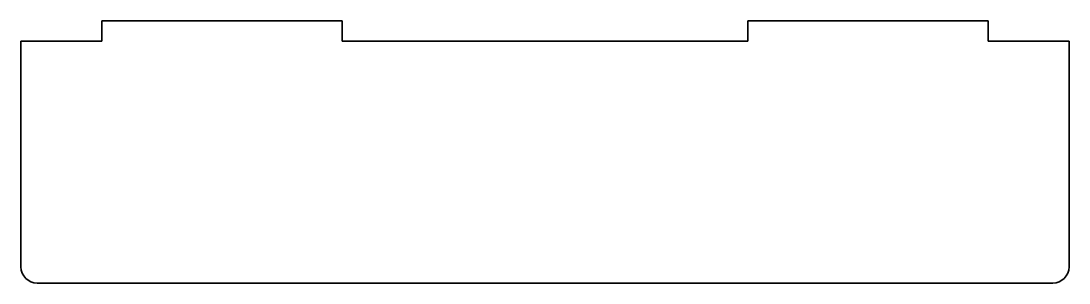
# Model space of a CAD drawing. Header units: inches. Extents: x 0 to 130, y 0 to 32.
import ezdxf

# ---------------------------------------------------------------- set-up
doc = ezdxf.new("R2010")
doc.units = ezdxf.units.IN
doc.header["$MEASUREMENT"] = 0
doc.layers.add('SIMUMAK Visible (ISO)', color=7, linetype='Continuous', lineweight=35)

# ---------------------------------------------------------------- blocks, each defined once
blk = doc.blocks.new('GLD-SMT-04-CR01_Sheet_3_GLD-SMT-04-CR01')
at = {"layer": 'SIMUMAK Visible (ISO)'}
for p, q in [((-54.9, 16.25), (-25.1, 16.25)), ((-54.9, 13.75), (-54.9, 16.25)), ((-25.1, 16.25), (-25.1, 13.75)), ((25.1, 16.25), (54.9, 16.25)), ((25.1, 13.75), (25.1, 16.25)), ((54.9, 16.25), (54.9, 13.75)), ((-64.9, 13.75), (-54.9, 13.75)), ((-64.9, -14.25), (-64.9, 13.75)), ((-25.1, 13.75), (25.1, 13.75)), ((54.9, 13.75), (64.9, 13.75)), ((64.9, 13.75), (64.9, -14.25)), ((62.9, -16.25), (-62.9, -16.25))]:
    blk.add_line(p, q, dxfattribs=at)
at = {"layer": 'SIMUMAK Visible (ISO)', "extrusion": (0, 0, -1)}
for centre, start, end in [((62.9, -14.25), 270, 360), ((-62.9, -14.25), 180, 270)]:
    blk.add_arc(centre, 2, start, end, dxfattribs=at)

msp = doc.modelspace()

# ---------------------------------------------------------------- block references
msp.add_blockref('GLD-SMT-04-CR01_Sheet_3_GLD-SMT-04-CR01', (64.9, 16.25))

doc.saveas('drawing.dxf')
